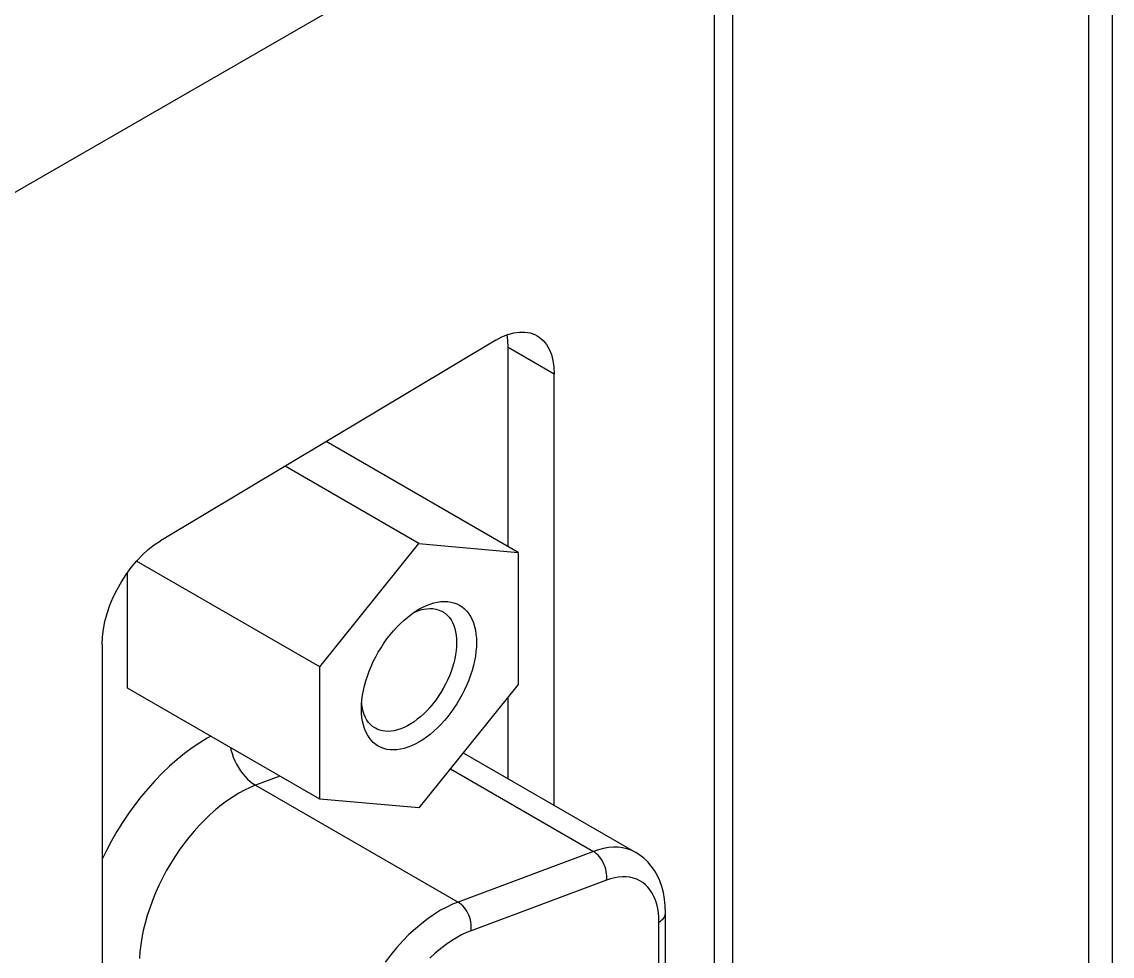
# Model space of a CAD drawing. Extents: x 0 to 420, y 0 to 297.
# Drawn here: x 230.63 to 250.06, y 153.95 to 170.6 of the extents above; entities that cross this region are included whole.
import ezdxf

# ---------------------------------------------------------------- set-up
doc = ezdxf.new("R2010")
doc.units = 0
doc.header["$LTSCALE"] = 23.1
doc.layers.add('40000_ISO', color=7, linetype='CONTINUOUS')

msp = doc.modelspace()

# ---------------------------------------------------------------- linework, layer by layer
at = {"layer": '40000_ISO', "color": 7, "linetype": 'CONTINUOUS'}
for p, q in [((250.064, 179.209), (250.064, 121.723)), ((249.643, 178.607), (249.643, 121.121)), ((243.302, 117.2), (243.302, 174.947)), ((242.967, 174.753), (230.106, 167.328)), ((242.967, 174.753), (242.967, 116.964)), ((239.188, 164.984), (239.295, 165.028)), ((239.293, 164.923), (239.278, 165.021)), ((239.295, 165.028), (239.399, 165.057)), ((239.399, 165.057), (239.5, 165.072)), ((239.5, 165.072), (239.598, 165.072)), ((239.598, 165.072), (239.689, 165.057)), ((239.689, 165.057), (239.774, 165.027)), ((239.774, 165.027), (239.813, 165.006)), ((239.813, 165.006), (239.851, 164.982)), ((239.077, 164.925), (233.102, 161.353)), ((239.077, 164.925), (239.188, 164.984)), ((239.299, 164.796), (239.293, 164.923)), ((239.851, 164.982), (239.92, 164.924)), ((239.92, 164.924), (239.979, 164.852)), ((239.979, 164.852), (240.029, 164.767)), ((239.299, 161.247), (239.299, 164.796)), ((240.119, 164.323), (239.299, 164.796)), ((240.029, 164.767), (240.068, 164.671)), ((240.068, 164.671), (240.096, 164.566)), ((240.096, 164.566), (240.113, 164.45)), ((240.113, 164.45), (240.119, 164.323)), ((240.119, 156.635), (240.119, 164.323)), ((239.476, 161.145), (236.057, 163.119)), ((237.708, 161.303), (235.323, 162.68)), ((232.991, 161.279), (233.102, 161.353)), ((232.78, 161.1), (232.883, 161.195)), ((232.883, 161.195), (232.991, 161.279)), ((235.94, 159.104), (237.708, 161.303)), ((237.708, 161.303), (239.476, 161.145)), ((239.476, 161.145), (239.476, 158.788)), ((232.58, 160.876), (232.678, 160.993)), ((235.94, 159.104), (232.675, 160.989)), ((232.678, 160.993), (232.78, 161.1)), ((232.405, 160.621), (232.489, 160.752)), ((232.489, 160.752), (232.58, 160.876)), ((232.511, 158.727), (232.511, 160.782)), ((232.327, 160.484), (232.405, 160.621)), ((232.2, 160.201), (232.259, 160.344)), ((232.259, 160.344), (232.327, 160.484)), ((232.15, 160.056), (232.2, 160.201)), ((237.708, 160.13), (237.775, 160.166)), ((237.775, 160.166), (237.842, 160.197)), ((237.793, 160.132), (237.849, 160.14)), ((237.842, 160.197), (237.908, 160.223)), ((237.849, 160.14), (237.903, 160.144)), ((237.903, 160.144), (237.955, 160.142)), ((237.908, 160.223), (237.973, 160.243)), ((237.955, 160.142), (238.006, 160.135)), ((237.973, 160.243), (238.038, 160.258)), ((238.038, 160.258), (238.1, 160.267)), ((238.1, 160.267), (238.161, 160.27)), ((238.161, 160.27), (238.221, 160.268)), ((238.221, 160.268), (238.277, 160.26)), ((238.277, 160.26), (238.332, 160.246)), ((238.332, 160.246), (238.384, 160.227)), ((238.384, 160.227), (238.433, 160.202)), ((238.433, 160.202), (238.479, 160.172)), ((238.479, 160.172), (238.521, 160.137)), ((232.111, 159.914), (232.15, 160.056)), ((237.443, 159.937), (237.508, 159.992)), ((237.508, 159.992), (237.574, 160.043)), ((237.574, 160.043), (237.641, 160.089)), ((237.618, 160.073), (237.62, 160.074)), ((237.62, 160.074), (237.678, 160.098)), ((237.641, 160.089), (237.708, 160.13)), ((237.678, 160.098), (237.736, 160.118)), ((237.736, 160.118), (237.793, 160.132)), ((238.006, 160.135), (238.053, 160.122)), ((238.053, 160.122), (238.099, 160.104)), ((238.099, 160.104), (238.131, 160.088)), ((238.131, 160.088), (238.141, 160.081)), ((238.141, 160.081), (238.181, 160.053)), ((238.181, 160.053), (238.218, 160.021)), ((238.218, 160.021), (238.251, 159.983)), ((238.251, 159.983), (238.28, 159.941)), ((238.521, 160.137), (238.56, 160.096)), ((238.56, 160.096), (238.596, 160.051)), ((238.596, 160.051), (238.627, 160.001)), ((238.627, 160.001), (238.655, 159.946)), ((238.655, 159.946), (238.679, 159.887)), ((232.066, 159.639), (232.083, 159.775)), ((232.083, 159.775), (232.111, 159.914)), ((237.254, 159.746), (237.315, 159.814)), ((237.315, 159.814), (237.378, 159.877)), ((237.378, 159.877), (237.443, 159.937)), ((238.28, 159.941), (238.306, 159.894)), ((238.306, 159.894), (238.328, 159.844)), ((238.328, 159.844), (238.347, 159.789)), ((238.347, 159.789), (238.361, 159.731)), ((238.679, 159.887), (238.698, 159.824)), ((238.698, 159.824), (238.713, 159.758)), ((238.713, 159.758), (238.724, 159.688)), ((232.06, 159.505), (232.066, 159.639)), ((237.084, 159.525), (237.138, 159.602)), ((237.138, 159.602), (237.195, 159.675)), ((237.195, 159.675), (237.254, 159.746)), ((238.361, 159.731), (238.371, 159.67)), ((238.371, 159.67), (238.378, 159.605)), ((238.378, 159.605), (238.38, 159.538)), ((238.724, 159.688), (238.731, 159.615)), ((238.731, 159.615), (238.733, 159.538)), ((232.06, 159.505), (232.06, 136.643)), ((236.937, 159.282), (236.983, 159.365)), ((236.983, 159.365), (237.032, 159.446)), ((237.032, 159.446), (237.084, 159.525)), ((238.371, 159.397), (238.361, 159.324)), ((238.378, 159.469), (238.371, 159.397)), ((238.38, 159.538), (238.378, 159.469)), ((238.724, 159.378), (238.713, 159.296)), ((238.731, 159.459), (238.724, 159.378)), ((238.733, 159.538), (238.731, 159.459)), ((236.855, 159.112), (236.894, 159.197)), ((236.894, 159.197), (236.937, 159.282)), ((238.328, 159.174), (238.306, 159.097)), ((238.347, 159.249), (238.328, 159.174)), ((238.361, 159.324), (238.347, 159.249)), ((238.698, 159.212), (238.679, 159.126)), ((238.713, 159.296), (238.698, 159.212)), ((235.94, 156.747), (235.94, 159.104)), ((236.788, 158.939), (236.82, 159.026)), ((236.82, 159.026), (236.855, 159.112)), ((238.28, 159.021), (238.251, 158.945)), ((238.306, 159.097), (238.28, 159.021)), ((238.655, 159.04), (238.627, 158.954)), ((238.679, 159.126), (238.655, 159.04)), ((236.737, 158.766), (236.761, 158.852)), ((236.761, 158.852), (236.788, 158.939)), ((239.476, 158.788), (237.708, 156.589)), ((238.181, 158.794), (238.141, 158.72)), ((238.218, 158.869), (238.181, 158.794)), ((238.251, 158.945), (238.218, 158.869)), ((238.56, 158.781), (238.521, 158.695)), ((238.596, 158.867), (238.56, 158.781)), ((238.627, 158.954), (238.596, 158.867)), ((235.94, 156.747), (232.511, 158.727)), ((236.691, 158.514), (236.702, 158.597)), ((236.702, 158.597), (236.717, 158.681)), ((236.717, 158.681), (236.737, 158.766)), ((238.099, 158.648), (238.053, 158.578)), ((238.141, 158.72), (238.099, 158.648)), ((238.479, 158.611), (238.433, 158.528)), ((238.521, 158.695), (238.479, 158.611)), ((236.683, 158.354), (236.685, 158.434)), ((236.685, 158.434), (236.691, 158.514)), ((236.691, 158.427), (236.687, 158.464)), ((236.701, 158.365), (236.691, 158.427)), ((237.955, 158.445), (237.903, 158.382)), ((238.006, 158.51), (237.955, 158.445)), ((238.053, 158.578), (238.006, 158.51)), ((238.384, 158.447), (238.332, 158.367)), ((238.433, 158.528), (238.384, 158.447)), ((239.299, 157.108), (239.299, 158.568)), ((236.685, 158.278), (236.683, 158.354)), ((236.691, 158.204), (236.685, 158.278)), ((236.702, 158.135), (236.691, 158.204)), ((236.715, 158.307), (236.701, 158.365)), ((236.734, 158.253), (236.715, 158.307)), ((236.756, 158.202), (236.734, 158.253)), ((236.782, 158.156), (236.756, 158.202)), ((237.736, 158.216), (237.678, 158.169)), ((237.793, 158.268), (237.736, 158.216)), ((237.849, 158.323), (237.793, 158.268)), ((237.903, 158.382), (237.849, 158.323)), ((238.221, 158.217), (238.161, 158.146)), ((238.277, 158.291), (238.221, 158.217)), ((238.332, 158.367), (238.277, 158.291)), ((236.717, 158.068), (236.702, 158.135)), ((236.737, 158.005), (236.717, 158.068)), ((236.761, 157.946), (236.737, 158.005)), ((236.811, 158.114), (236.782, 158.156)), ((236.845, 158.076), (236.811, 158.114)), ((236.881, 158.043), (236.845, 158.076)), ((236.921, 158.015), (236.881, 158.043)), ((236.931, 158.009), (236.921, 158.015)), ((236.963, 157.992), (236.931, 158.009)), ((237.442, 158.023), (237.384, 157.998)), ((237.501, 158.052), (237.442, 158.023)), ((237.561, 158.086), (237.501, 158.052)), ((237.62, 158.125), (237.561, 158.086)), ((237.678, 158.169), (237.62, 158.125)), ((238.038, 158.016), (237.973, 157.956)), ((238.1, 158.079), (238.038, 158.016)), ((238.161, 158.146), (238.1, 158.079)), ((233.935, 157.834), (233.801, 157.752)), ((233.999, 157.868), (233.935, 157.834)), ((236.788, 157.892), (236.761, 157.946)), ((236.82, 157.842), (236.788, 157.892)), ((236.855, 157.796), (236.82, 157.842)), ((237.009, 157.975), (236.963, 157.992)), ((237.057, 157.962), (237.009, 157.975)), ((237.107, 157.955), (237.057, 157.962)), ((237.159, 157.953), (237.107, 157.955)), ((237.213, 157.956), (237.159, 157.953)), ((237.269, 157.965), (237.213, 157.956)), ((237.326, 157.979), (237.269, 157.965)), ((237.384, 157.998), (237.326, 157.979)), ((237.842, 157.85), (237.775, 157.804)), ((237.908, 157.901), (237.842, 157.85)), ((237.973, 157.956), (237.908, 157.901)), ((233.665, 157.661), (233.53, 157.561)), ((233.801, 157.752), (233.665, 157.661)), ((234.348, 157.666), (234.357, 157.627)), ((234.357, 157.627), (234.376, 157.56)), ((236.894, 157.756), (236.855, 157.796)), ((236.937, 157.721), (236.894, 157.756)), ((236.983, 157.691), (236.937, 157.721)), ((237.032, 157.666), (236.983, 157.691)), ((237.084, 157.647), (237.032, 157.666)), ((237.138, 157.633), (237.084, 157.647)), ((237.195, 157.625), (237.138, 157.633)), ((237.254, 157.623), (237.195, 157.625)), ((237.315, 157.626), (237.254, 157.623)), ((237.378, 157.635), (237.315, 157.626)), ((237.443, 157.65), (237.378, 157.635)), ((237.508, 157.67), (237.443, 157.65)), ((237.574, 157.695), (237.508, 157.67)), ((237.641, 157.726), (237.574, 157.695)), ((237.708, 157.762), (237.641, 157.726)), ((237.775, 157.804), (237.708, 157.762)), ((233.396, 157.452), (233.262, 157.334)), ((233.53, 157.561), (233.396, 157.452)), ((234.376, 157.56), (234.399, 157.494)), ((234.399, 157.494), (234.426, 157.43)), ((234.426, 157.43), (234.457, 157.368)), ((238.497, 157.571), (241.572, 155.796)), ((233.262, 157.334), (233.132, 157.209)), ((234.457, 157.368), (234.491, 157.308)), ((234.491, 157.308), (234.528, 157.251)), ((234.528, 157.251), (234.568, 157.198)), ((238.268, 157.286), (240.817, 155.814)), ((233.004, 157.078), (232.879, 156.938)), ((233.132, 157.209), (233.004, 157.078)), ((234.568, 157.198), (234.61, 157.148)), ((234.61, 157.148), (234.654, 157.102)), ((234.654, 157.102), (234.701, 157.061)), ((234.701, 157.061), (234.749, 157.025)), ((235.231, 157.156), (234.797, 156.994)), ((232.879, 156.938), (232.759, 156.794)), ((234.498, 156.852), (234.396, 156.79)), ((234.599, 156.907), (234.498, 156.852)), ((234.699, 156.954), (234.599, 156.907)), ((234.797, 156.994), (234.699, 156.954)), ((234.749, 157.025), (234.797, 156.994)), ((234.797, 156.994), (238.404, 154.912)), ((232.643, 156.645), (232.532, 156.49)), ((232.759, 156.794), (232.643, 156.645)), ((234.191, 156.645), (234.089, 156.563)), ((234.293, 156.721), (234.191, 156.645)), ((234.396, 156.79), (234.293, 156.721)), ((237.708, 156.589), (235.94, 156.747)), ((232.532, 156.49), (232.425, 156.332)), ((233.989, 156.474), (233.89, 156.379)), ((234.089, 156.563), (233.989, 156.474)), ((232.425, 156.332), (232.324, 156.169)), ((233.793, 156.279), (233.699, 156.174)), ((233.89, 156.379), (233.793, 156.279)), ((232.324, 156.169), (232.228, 156.002)), ((233.607, 156.065), (233.519, 155.952)), ((233.699, 156.174), (233.607, 156.065)), ((232.228, 156.002), (232.137, 155.833)), ((233.519, 155.952), (233.435, 155.835)), ((240.999, 155.868), (240.909, 155.845)), ((241.088, 155.882), (240.999, 155.868)), ((241.174, 155.889), (241.088, 155.882)), ((241.258, 155.888), (241.174, 155.889)), ((241.338, 155.879), (241.258, 155.888)), ((241.416, 155.862), (241.338, 155.879)), ((232.137, 155.833), (232.06, 155.675)), ((233.354, 155.715), (233.278, 155.591)), ((233.435, 155.835), (233.354, 155.715)), ((240.817, 155.814), (238.404, 154.912)), ((240.909, 155.845), (240.817, 155.814)), ((240.847, 155.795), (240.817, 155.814)), ((240.875, 155.772), (240.847, 155.795)), ((240.902, 155.746), (240.875, 155.772)), ((240.928, 155.717), (240.902, 155.746)), ((240.952, 155.686), (240.928, 155.717)), ((240.974, 155.651), (240.952, 155.686)), ((241.489, 155.836), (241.416, 155.862)), ((241.559, 155.803), (241.489, 155.836)), ((241.572, 155.796), (241.559, 155.803)), ((241.647, 155.747), (241.572, 155.796)), ((241.719, 155.691), (241.647, 155.747)), ((241.786, 155.626), (241.719, 155.691)), ((233.278, 155.591), (233.205, 155.466)), ((240.994, 155.615), (240.974, 155.651)), ((241.011, 155.577), (240.994, 155.615)), ((241.026, 155.538), (241.011, 155.577)), ((241.038, 155.498), (241.026, 155.538)), ((241.046, 155.457), (241.038, 155.498)), ((241.848, 155.554), (241.786, 155.626)), ((241.904, 155.475), (241.848, 155.554)), ((233.136, 155.337), (233.072, 155.206)), ((233.205, 155.466), (233.136, 155.337)), ((241.051, 155.301), (238.637, 154.399)), ((241.052, 155.417), (241.046, 155.457)), ((241.051, 155.301), (241.055, 155.338)), ((241.125, 155.325), (241.051, 155.301)), ((241.055, 155.377), (241.052, 155.417)), ((241.055, 155.338), (241.055, 155.377)), ((241.197, 155.344), (241.125, 155.325)), ((241.267, 155.355), (241.197, 155.344)), ((241.336, 155.361), (241.267, 155.355)), ((241.403, 155.36), (241.336, 155.361)), ((241.468, 155.353), (241.403, 155.36)), ((241.529, 155.339), (241.468, 155.353)), ((241.589, 155.319), (241.529, 155.339)), ((241.644, 155.292), (241.589, 155.319)), ((241.696, 155.26), (241.644, 155.292)), ((241.954, 155.388), (241.904, 155.475)), ((241.999, 155.292), (241.954, 155.388)), ((242.036, 155.189), (241.999, 155.292)), ((233.072, 155.206), (233.013, 155.073)), ((241.745, 155.221), (241.696, 155.26)), ((241.789, 155.176), (241.745, 155.221)), ((241.83, 155.126), (241.789, 155.176)), ((241.866, 155.07), (241.83, 155.126)), ((242.065, 155.08), (242.036, 155.189)), ((232.958, 154.94), (232.909, 154.805)), ((233.013, 155.073), (232.958, 154.94)), ((238.404, 154.912), (238.305, 154.872)), ((238.433, 154.893), (238.404, 154.912)), ((238.461, 154.87), (238.433, 154.893)), ((241.897, 155.01), (241.866, 155.07)), ((241.924, 154.944), (241.897, 155.01)), ((241.946, 154.873), (241.924, 154.944)), ((242.086, 154.965), (242.065, 155.08)), ((242.099, 154.844), (242.086, 154.965)), ((232.909, 154.805), (232.865, 154.671)), ((238.095, 154.765), (237.985, 154.697)), ((238.202, 154.823), (238.095, 154.765)), ((238.305, 154.872), (238.202, 154.823)), ((238.489, 154.844), (238.461, 154.87)), ((238.515, 154.815), (238.489, 154.844)), ((238.539, 154.784), (238.515, 154.815)), ((238.561, 154.749), (238.539, 154.784)), ((238.58, 154.713), (238.561, 154.749)), ((238.598, 154.675), (238.58, 154.713)), ((241.964, 154.799), (241.946, 154.873)), ((241.976, 154.721), (241.964, 154.799)), ((241.983, 154.64), (241.976, 154.721)), ((242.098, 154.681), (242.102, 154.705)), ((242.103, 154.717), (242.099, 154.844)), ((242.102, 154.705), (242.103, 154.717)), ((242.103, 145.67), (242.103, 154.717)), ((232.827, 154.537), (232.795, 154.405)), ((232.865, 154.671), (232.827, 154.537)), ((237.758, 154.532), (237.644, 154.436)), ((237.872, 154.619), (237.758, 154.532)), ((237.985, 154.697), (237.872, 154.619)), ((238.612, 154.636), (238.598, 154.675)), ((238.624, 154.596), (238.612, 154.636)), ((238.633, 154.555), (238.624, 154.596)), ((238.639, 154.515), (238.633, 154.555)), ((238.641, 154.475), (238.639, 154.515)), ((241.986, 154.554), (241.983, 154.64)), ((241.986, 154.554), (242.014, 154.572)), ((241.986, 145.506), (241.986, 154.554)), ((242.014, 154.572), (242.038, 154.592)), ((242.038, 154.592), (242.059, 154.612)), ((242.059, 154.612), (242.076, 154.635)), ((242.076, 154.635), (242.089, 154.658)), ((242.089, 154.658), (242.098, 154.681)), ((232.795, 154.405), (232.769, 154.275)), ((237.53, 154.331), (237.418, 154.218)), ((237.644, 154.436), (237.53, 154.331)), ((238.468, 154.325), (238.379, 154.275)), ((238.554, 154.366), (238.468, 154.325)), ((238.637, 154.399), (238.554, 154.366)), ((238.637, 154.399), (238.641, 154.436)), ((238.641, 154.436), (238.641, 154.475)), ((232.748, 154.147), (232.734, 154.023)), ((232.769, 154.275), (232.748, 154.147)), ((237.418, 154.218), (237.31, 154.098)), ((238.191, 154.153), (238.095, 154.08)), ((238.286, 154.218), (238.191, 154.153)), ((238.379, 154.275), (238.286, 154.218)), ((232.734, 154.023), (232.726, 153.903)), ((237.204, 153.972), (237.104, 153.84)), ((237.31, 154.098), (237.204, 153.972)), ((237.999, 153.999), (237.903, 153.91)), ((238.095, 154.08), (237.999, 153.999))]:
    msp.add_line(p, q, dxfattribs=at)

doc.saveas('drawing.dxf')
